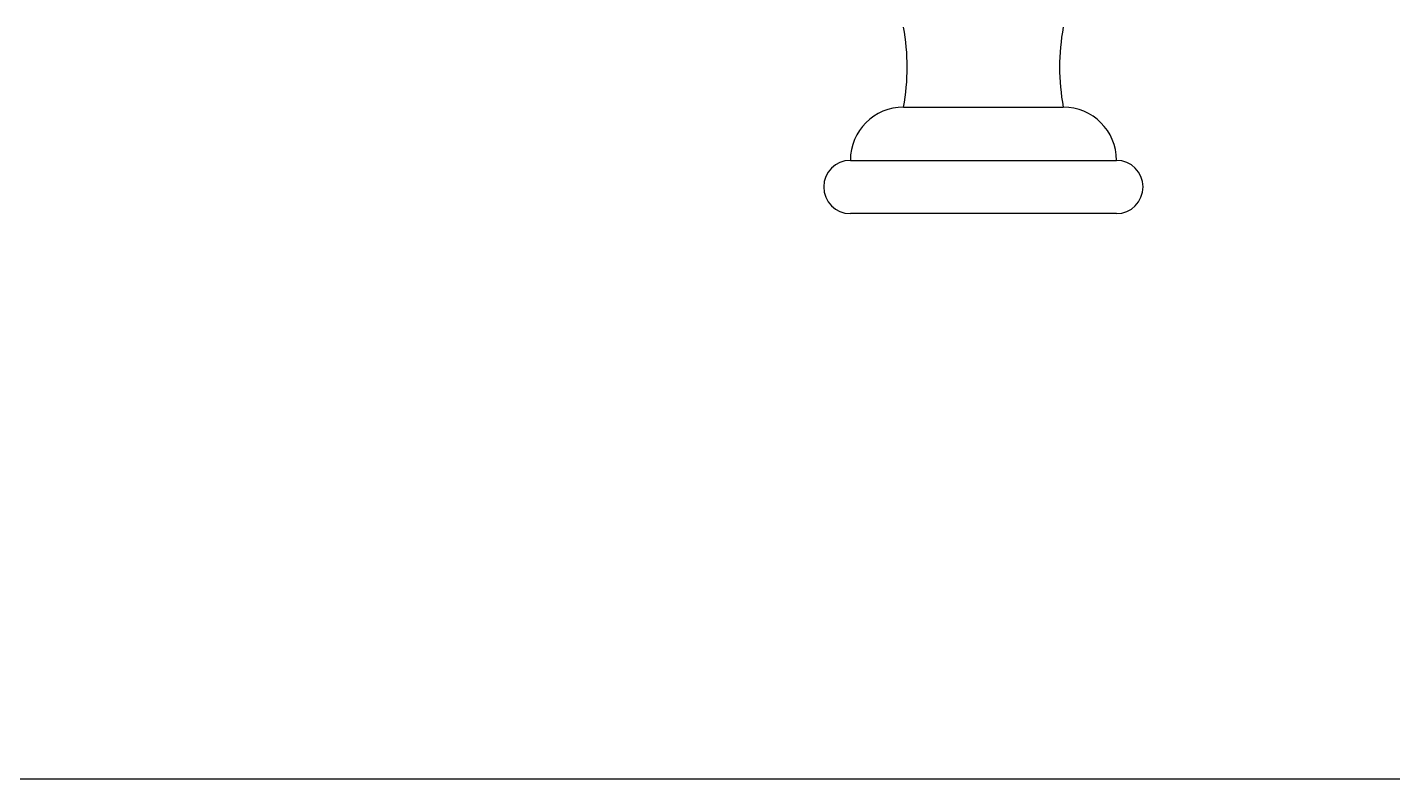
# Model space of a CAD drawing. Header units: millimetres. Extents: x 22565 to 38821, y 15578 to 26720.
# Drawn here: x 26347 to 27116, y 19597 to 20021 of the extents above; entities that cross this region are included whole.
import ezdxf

# ---------------------------------------------------------------- set-up
doc = ezdxf.new("R2010")
doc.units = ezdxf.units.MM
doc.layers.add('www.cad-blocks.net', color=7, linetype='Continuous')
doc.styles.get("Standard").update_dxf_attribs({"font": 'arial.ttf'})

# ---------------------------------------------------------------- blocks, each defined once
blk = doc.blocks.new('A$C79B95FA4')
for p, q in [((197.15, 60), (287.15, 60)), ((167.15, 30), (317.15, 30)), ((317.15, 0), (167.15, 0))]:
    blk.add_line(p, q)
for centre, radius, start, end in [((75.76, 82.5), 123.45, 349.49882, 10.50118), ((408.53, 82.5), 123.45, 169.49882, 190.50118), ((197.15, 30), 30, 90, 180), ((287.15, 30), 30, 0, 90), ((167.15, 15), 15, 90, 270), ((317.15, 15), 15, 270, 90)]:
    blk.add_arc(centre, radius, start, end)
at = {"width": 0.8, "flags": 9}
for tag, p, height in [('XSIZE', (322.17, 437.78), 0.0263), ('YSIZE', (322.17, 437.78), 0.0263), ('XSIZE', (399.24, 380.21), 0.0263), ('YSIZE', (399.24, 380.21), 0.0263), ('XSIZE', (223.56, 372.78), 0.0263), ('YSIZE', (223.56, 372.78), 0.0263), ('XSIZE', (257.02, 376.15), 0.018), ('YSIZE', (257.02, 376.15), 0.018), ('XSIZE', (334.09, 318.57), 0.018), ('YSIZE', (334.09, 318.57), 0.018), ('XSIZE', (158.4, 311.15), 0.018), ('YSIZE', (158.4, 311.15), 0.018), ('XSIZE', (201.73, 285.39), 0.0263), ('YSIZE', (201.73, 285.39), 0.0263), ('XSIZE', (442.92, 291.95), 0.0263), ('YSIZE', (442.92, 291.95), 0.0263), ('XSIZE', (136.57, 223.76), 0.018), ('YSIZE', (136.57, 223.76), 0.018), ('XSIZE', (377.76, 230.32), 0.018), ('YSIZE', (377.76, 230.32), 0.018)]:
    blk.add_attdef(tag, p, '', height=height, dxfattribs=at)
blk = doc.blocks.new('format')
at = {"layer": 'www.cad-blocks.net', "color": 155, "true_color": 0x546d8e}
blk.add_line((23683.33, 19597.04), (38820.68, 19597.04), dxfattribs=at)

msp = doc.modelspace()

# ---------------------------------------------------------------- block references
msp.add_blockref('A$C79B95FA4', (26643.4, 19915.64))
at = {"layer": 'www.cad-blocks.net'}
msp.add_blockref('format', (0, 0), dxfattribs=at)

doc.saveas('drawing.dxf')
